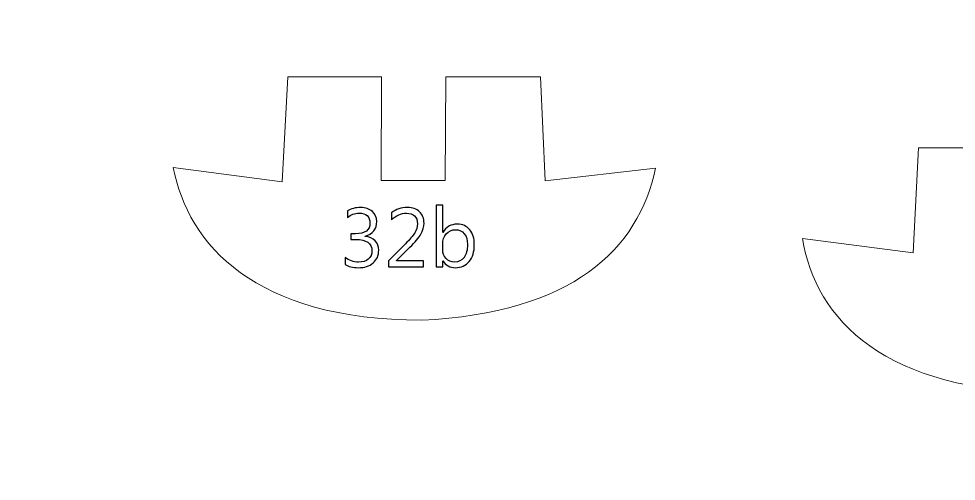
# Model space of a CAD drawing. Header units: centimetres. Extents: x -370 to 378, y -504 to 433.
# Drawn here: x 60.4 to 151.3, y 167.8 to 212.7 of the extents above; entities that cross this region are included whole.
import ezdxf

# ---------------------------------------------------------------- set-up
doc = ezdxf.new("R2010")
doc.units = ezdxf.units.CM
doc.header["$MEASUREMENT"] = 0
doc.layers.add('Camada 1', color=7, linetype='Continuous')
doc.layers.add('Camada 2', color=20, linetype='Continuous')

msp = doc.modelspace()

# ---------------------------------------------------------------- linework, layer by layer
at = {"layer": 'Camada 1', "lineweight": 9}
for points, knots in [([(216.721, 265.254), (216.721, 265.254), (230.116, 265.318), (230.116, 265.318), (230.116, 265.318), (230.116, 265.318), (230.103, 244.768), (230.103, 244.768), (230.103, 244.768), (230.103, 244.768), (236.36, 244.767), (236.36, 244.767), (236.36, 244.767), (236.36, 244.767), (236.371, 265.182), (236.371, 265.182), (236.371, 265.182), (236.371, 265.182), (256.209, 265.182), (256.209, 265.182), (256.209, 265.182), (256.209, 265.182), (256.209, 244.767), (256.209, 244.767), (256.209, 244.767), (256.209, 244.767), (262.443, 244.768), (262.443, 244.768), (262.443, 244.768), (262.443, 244.768), (262.445, 265.213), (262.445, 265.213), (262.445, 265.213), (262.445, 265.213), (282.346, 265.204), (282.346, 265.204), (282.346, 265.204), (282.346, 265.204), (282.296, 244.775), (282.296, 244.775), (282.296, 244.775), (282.296, 244.775), (288.629, 244.768), (288.629, 244.768), (288.629, 244.768), (288.629, 244.768), (288.652, 265.258), (288.652, 265.258), (288.652, 265.258), (288.652, 265.258), (308.479, 265.277), (308.479, 265.277), (308.479, 265.277), (308.479, 265.277), (308.479, 244.77), (308.479, 244.77), (308.479, 244.77), (308.479, 244.77), (314.689, 244.774), (314.689, 244.774), (314.689, 244.774), (314.689, 244.774), (314.79, 265.253), (314.79, 265.253), (314.79, 265.253), (314.79, 265.253), (334.828, 265.214), (334.828, 265.214), (334.828, 265.214), (334.828, 265.214), (334.892, 244.769), (334.892, 244.769), (334.892, 244.769), (334.892, 244.769), (341.063, 244.77), (341.063, 244.77), (341.063, 244.77), (341.063, 244.77), (341.094, 265.214), (341.094, 265.214), (341.094, 265.214), (341.094, 265.214), (366.922, 265.225), (366.922, 265.225), (366.922, 265.225), (366.922, 265.225), (366.966, 256.867), (366.966, 256.867), (366.966, 256.867), (366.966, 256.867), (360.754, 256.873), (360.754, 256.873), (360.754, 256.873), (360.754, 256.873), (360.754, 232.292), (360.754, 232.292), (360.754, 232.292), (360.754, 232.292), (366.964, 232.296), (366.964, 232.296), (366.964, 232.296), (366.964, 232.296), (366.963, 224.01), (366.963, 224.01), (366.963, 224.01), (366.963, 224.01), (210.199, 224.007), (210.199, 224.007), (210.199, 224.007), (210.199, 224.007), (210.193, 236.573), (210.193, 236.573), (210.193, 236.573), (210.193, 236.573), (189.145, 236.573), (189.145, 236.573), (189.145, 236.573), (185.916, 236.501), (184.439, 233.061), (184.413, 226.826), (184.413, 226.826), (184.673, 216.628), (178.684, 212.355), (173.821, 212.903), (173.821, 212.903), (173.821, 212.903), (176.697, 236.149), (176.697, 236.149), (176.697, 236.149), (176.697, 236.149), (170.539, 236.789), (170.539, 236.789), (170.539, 236.789), (170.539, 236.789), (168.49, 221.602), (168.49, 221.602), (168.49, 221.602), (168.49, 221.602), (4.291, 221.42), (4.291, 221.42), (4.291, 221.42), (4.291, 221.42), (4.288, 209.376), (4.288, 209.376), (4.288, 209.376), (4.288, 209.376), (-1.971, 209.374), (-1.971, 209.374), (-1.971, 209.374), (-1.971, 209.374), (-2.239, 168.069), (-2.239, 168.069), (-2.239, 168.069), (-2.239, 168.069), (-66.592, 160.863), (-66.592, 160.863), (-66.592, 160.863), (-66.592, 160.863), (-120.101, 160.892), (-120.101, 160.892), (-120.101, 160.892), (-122.907, 159.848), (-124.083, 157.497), (-123.291, 153.568), (-123.291, 153.568), (-123.291, 153.568), (-121.417, 147.705), (-121.417, 147.705), (-121.417, 147.705), (-119.664, 142.218), (-119.162, 139.073), (-123.559, 137.253), (-123.559, 137.253), (-123.559, 137.253), (-131.456, 134.303), (-131.456, 134.303), (-131.456, 134.303), (-142.328, 129.369), (-143.928, 118.845), (-139.185, 104.494), (-139.185, 104.494), (-136.723, 96.587), (-139.695, 91.079), (-144.309, 92.767), (-144.309, 92.767), (-144.309, 92.767), (-196.019, 110.18), (-196.019, 110.18), (-196.019, 110.18), (-194.826, 114.677), (-193.391, 119.174), (-191.716, 123.67), (-191.716, 123.67), (-191.716, 123.67), (-176.995, 117.362), (-176.995, 117.362), (-176.995, 117.362), (-176.995, 117.362), (-174.937, 123.295), (-174.937, 123.295), (-174.937, 123.295), (-174.937, 123.295), (-189.72, 129.603), (-189.72, 129.603), (-189.72, 129.603), (-187.47, 134.471), (-185.1, 139.218), (-182.609, 143.842), (-182.609, 143.842), (-182.609, 143.842), (-167.889, 135.786), (-167.889, 135.786), (-167.889, 135.786), (-167.889, 135.786), (-164.645, 141.095), (-164.645, 141.095), (-164.645, 141.095), (-164.645, 141.095), (-179.178, 149.214), (-179.178, 149.214), (-179.178, 149.214), (-176.797, 153.396), (-174.316, 157.382), (-171.694, 161.08), (-171.694, 161.08), (-171.694, 161.08), (-158.221, 152.024), (-158.221, 152.024), (-158.221, 152.024), (-158.221, 152.024), (-154.852, 157.145), (-154.852, 157.145), (-154.852, 157.145), (-154.852, 157.145), (-168.138, 166.201), (-168.138, 166.201), (-168.138, 166.201), (-165.271, 169.951), (-162.563, 173.777), (-160.029, 177.692), (-160.029, 177.692), (-160.029, 177.692), (-146.12, 169.011), (-146.12, 169.011), (-146.12, 169.011), (-146.12, 169.011), (-143.438, 174.444), (-143.438, 174.444), (-143.438, 174.444), (-143.438, 174.444), (-157.035, 183.25), (-157.035, 183.25), (-157.035, 183.25), (-151.695, 195.771), (-155.396, 206.053), (-170.299, 212.164), (-170.299, 212.164), (-196.331, 218.03), (-225.837, 215.086), (-252.767, 201.797), (-252.767, 201.797), (-272.125, 191.19), (-291.085, 177.8), (-311.371, 166), (-311.371, 166), (-321.658, 159.339), (-331.851, 153.367), (-342.736, 148.568), (-342.736, 148.568), (-346.86, 147.224), (-349.73, 146.708), (-351.28, 147.57), (-351.28, 147.57), (-360.973, 156.269), (-365.918, 177.156), (-365.135, 212.753), (-365.135, 212.753), (-363.041, 242.961), (-358.027, 262.687), (-349.489, 269.76), (-349.489, 269.76), (-341.694, 272.706), (-312.337, 273.158), (-268.236, 269.823), (-268.236, 269.823), (-238.219, 267.466), (-208.36, 264.64), (-178.599, 261.521), (-178.599, 261.521), (-161.15, 259.512), (-146.663, 274.84), (-133.661, 298.457), (-133.661, 298.457), (-137.932, 299.192), (-140.952, 302.511), (-141.329, 309.219), (-141.329, 309.219), (-141.246, 317.163), (-137.792, 321.124), (-131.21, 321.7), (-131.21, 321.7), (-128.465, 321.723), (-125.72, 321.692), (-122.976, 321.377), (-122.976, 321.377), (-119.251, 320.932), (-117.518, 322.574), (-117.641, 327.134), (-117.641, 327.134), (-117.641, 327.134), (-117.584, 336.153), (-117.584, 336.153), (-117.584, 336.153), (-117.584, 336.153), (-110.776, 336.152), (-110.776, 336.152), (-110.776, 336.152), (-110.776, 336.152), (-110.773, 349.137), (-110.773, 349.137), (-110.773, 349.137), (-110.773, 349.137), (-99.344, 349.13), (-99.344, 349.13), (-99.344, 349.13), (-99.344, 349.13), (-88.153, 362.878), (-88.153, 362.878), (-88.153, 362.878), (-88.153, 362.878), (-34.119, 362.869), (-34.119, 362.869), (-34.119, 362.869), (-34.119, 362.869), (-34.106, 340.512), (-34.106, 340.512), (-34.106, 340.512), (-34.106, 340.512), (-27.597, 340.514), (-27.597, 340.514), (-27.597, 340.514), (-27.597, 340.514), (-27.691, 325.715), (-27.691, 325.715), (-27.691, 325.715), (-27.873, 322.531), (-30.047, 321.13), (-33.358, 320.596), (-33.358, 320.596), (-33.358, 320.596), (-44.151, 320.594), (-44.151, 320.594), (-44.151, 320.594), (-44.151, 320.594), (-44.155, 311.191), (-44.155, 311.191), (-44.155, 311.191), (-44.155, 311.191), (-32.849, 311.191), (-32.849, 311.191), (-32.849, 311.191), (-18.571, 310.629), (-10.255, 308.442), (-6.272, 303.592), (-6.272, 303.592), (-3.714, 300.56), (-2.148, 297.196), (-2.032, 293.351), (-2.032, 293.351), (-2.032, 293.351), (-1.901, 274.856), (-1.901, 274.856), (-1.901, 274.856), (-1.901, 274.856), (4.408, 274.86), (4.408, 274.86), (4.408, 274.86), (4.408, 274.86), (4.426, 260.305), (4.426, 260.305), (4.426, 260.305), (4.426, 260.305), (175.044, 260.301), (175.044, 260.301), (175.044, 260.301), (175.044, 260.301), (175.017, 268.365), (175.017, 268.365), (175.017, 268.365), (179.182, 281.411), (183.274, 295.03), (187.51, 307.504), (187.51, 307.504), (189.372, 313.034), (192.544, 316.081), (197.008, 315.926), (197.008, 315.926), (202.874, 315.367), (206.189, 311.724), (207.985, 306.102), (207.985, 306.102), (211.365, 293.082), (213.787, 278.849), (216.721, 265.254)], [0, 0, 0, 0, 0.009804, 0.009804, 0.009804, 0.009804, 0.019608, 0.019608, 0.019608, 0.019608, 0.029412, 0.029412, 0.029412, 0.029412, 0.039216, 0.039216, 0.039216, 0.039216, 0.04902, 0.04902, 0.04902, 0.04902, 0.058824, 0.058824, 0.058824, 0.058824, 0.068627, 0.068627, 0.068627, 0.068627, 0.078431, 0.078431, 0.078431, 0.078431, 0.088235, 0.088235, 0.088235, 0.088235, 0.098039, 0.098039, 0.098039, 0.098039, 0.107843, 0.107843, 0.107843, 0.107843, 0.117647, 0.117647, 0.117647, 0.117647, 0.127451, 0.127451, 0.127451, 0.127451, 0.137255, 0.137255, 0.137255, 0.137255, 0.147059, 0.147059, 0.147059, 0.147059, 0.156863, 0.156863, 0.156863, 0.156863, 0.166667, 0.166667, 0.166667, 0.166667, 0.176471, 0.176471, 0.176471, 0.176471, 0.186275, 0.186275, 0.186275, 0.186275, 0.196078, 0.196078, 0.196078, 0.196078, 0.205882, 0.205882, 0.205882, 0.205882, 0.215686, 0.215686, 0.215686, 0.215686, 0.22549, 0.22549, 0.22549, 0.22549, 0.235294, 0.235294, 0.235294, 0.235294, 0.245098, 0.245098, 0.245098, 0.245098, 0.254902, 0.254902, 0.254902, 0.254902, 0.264706, 0.264706, 0.264706, 0.264706, 0.27451, 0.27451, 0.27451, 0.27451, 0.284314, 0.284314, 0.284314, 0.284314, 0.294118, 0.294118, 0.294118, 0.294118, 0.303922, 0.303922, 0.303922, 0.303922, 0.313725, 0.313725, 0.313725, 0.313726, 0.323529, 0.323529, 0.323529, 0.323529, 0.333333, 0.333333, 0.333333, 0.333333, 0.343137, 0.343137, 0.343137, 0.343137, 0.352941, 0.352941, 0.352941, 0.352941, 0.362745, 0.362745, 0.362745, 0.362745, 0.372549, 0.372549, 0.372549, 0.372549, 0.382353, 0.382353, 0.382353, 0.382353, 0.392157, 0.392157, 0.392157, 0.392157, 0.401961, 0.401961, 0.401961, 0.401961, 0.411765, 0.411765, 0.411765, 0.411765, 0.421569, 0.421569, 0.421569, 0.421569, 0.431373, 0.431373, 0.431373, 0.431373, 0.441176, 0.441176, 0.441176, 0.441176, 0.45098, 0.45098, 0.45098, 0.45098, 0.460784, 0.460784, 0.460784, 0.460784, 0.470588, 0.470588, 0.470588, 0.470588, 0.480392, 0.480392, 0.480392, 0.480392, 0.490196, 0.490196, 0.490196, 0.490196, 0.5, 0.5, 0.5, 0.5, 0.509804, 0.509804, 0.509804, 0.509804, 0.519608, 0.519608, 0.519608, 0.519608, 0.529412, 0.529412, 0.529412, 0.529412, 0.539216, 0.539216, 0.539216, 0.539216, 0.54902, 0.54902, 0.54902, 0.54902, 0.558824, 0.558824, 0.558824, 0.558824, 0.568627, 0.568627, 0.568627, 0.568627, 0.578431, 0.578431, 0.578431, 0.578431, 0.588235, 0.588235, 0.588235, 0.588235, 0.598039, 0.598039, 0.598039, 0.598039, 0.607843, 0.607843, 0.607843, 0.607843, 0.617647, 0.617647, 0.617647, 0.617647, 0.627451, 0.627451, 0.627451, 0.627451, 0.637255, 0.637255, 0.637255, 0.637255, 0.647059, 0.647059, 0.647059, 0.647059, 0.656863, 0.656863, 0.656863, 0.656863, 0.666667, 0.666667, 0.666667, 0.666667, 0.676471, 0.676471, 0.676471, 0.676471, 0.686275, 0.686275, 0.686275, 0.686275, 0.696078, 0.696078, 0.696078, 0.696078, 0.705882, 0.705882, 0.705882, 0.705882, 0.715686, 0.715686, 0.715686, 0.715686, 0.72549, 0.72549, 0.72549, 0.72549, 0.735294, 0.735294, 0.735294, 0.735294, 0.745098, 0.745098, 0.745098, 0.745098, 0.754902, 0.754902, 0.754902, 0.754902, 0.764706, 0.764706, 0.764706, 0.764706, 0.77451, 0.77451, 0.77451, 0.77451, 0.784314, 0.784314, 0.784314, 0.784314, 0.794118, 0.794118, 0.794118, 0.794118, 0.803922, 0.803922, 0.803922, 0.803922, 0.813725, 0.813725, 0.813725, 0.813726, 0.823529, 0.823529, 0.823529, 0.823529, 0.833333, 0.833333, 0.833333, 0.833333, 0.843137, 0.843137, 0.843137, 0.843137, 0.852941, 0.852941, 0.852941, 0.852941, 0.862745, 0.862745, 0.862745, 0.862745, 0.872549, 0.872549, 0.872549, 0.872549, 0.882353, 0.882353, 0.882353, 0.882353, 0.892157, 0.892157, 0.892157, 0.892157, 0.901961, 0.901961, 0.901961, 0.901961, 0.911765, 0.911765, 0.911765, 0.911765, 0.921569, 0.921569, 0.921569, 0.921569, 0.931373, 0.931373, 0.931373, 0.931373, 0.941176, 0.941176, 0.941176, 0.941176, 0.95098, 0.95098, 0.95098, 0.95098, 0.960784, 0.960784, 0.960784, 0.960784, 0.970588, 0.970588, 0.970588, 0.970588, 0.980392, 0.980392, 0.980392, 0.980392, 1, 1, 1, 1]), ([(86.456, 207.072), (86.456, 207.072), (95.539, 207.07), (95.539, 207.07), (95.539, 207.07), (95.539, 207.07), (95.518, 197.024), (95.518, 197.024), (95.518, 197.024), (95.518, 197.024), (101.729, 197.027), (101.729, 197.027), (101.729, 197.027), (101.729, 197.027), (101.789, 207.067), (101.789, 207.067), (101.789, 207.067), (101.789, 207.067), (110.98, 207.071), (110.98, 207.071), (110.98, 207.071), (110.98, 207.071), (111.443, 196.973), (111.443, 196.973), (111.443, 196.973), (111.443, 196.973), (122.138, 198.222), (122.138, 198.222), (122.138, 198.222), (120.505, 190.324), (114.041, 184.16), (99.453, 183.464), (99.453, 183.464), (83.285, 183.49), (76.773, 190.797), (75.354, 198.271), (75.354, 198.271), (75.354, 198.271), (85.929, 196.885), (85.929, 196.885), (85.929, 196.885), (85.929, 196.885), (86.456, 207.072), (86.456, 207.072)], [0, 0, 0, 0, 0.083333, 0.083333, 0.083333, 0.083333, 0.166667, 0.166667, 0.166667, 0.166667, 0.25, 0.25, 0.25, 0.25, 0.333333, 0.333333, 0.333333, 0.333333, 0.416667, 0.416667, 0.416667, 0.416667, 0.5, 0.5, 0.5, 0.5, 0.583333, 0.583333, 0.583333, 0.583333, 0.666667, 0.666667, 0.666667, 0.666667, 0.75, 0.75, 0.75, 0.75, 0.833333, 0.833333, 0.833333, 0.833333, 1, 1, 1, 1]), ([(147.672, 200.195), (147.672, 200.195), (156.754, 200.193), (156.754, 200.193), (156.754, 200.193), (156.754, 200.193), (156.733, 190.147), (156.733, 190.147), (156.733, 190.147), (156.733, 190.147), (162.945, 190.149), (162.945, 190.149), (162.945, 190.149), (162.945, 190.149), (163.004, 200.19), (163.004, 200.19), (163.004, 200.19), (163.004, 200.19), (172.195, 200.194), (172.195, 200.194), (172.195, 200.194), (172.195, 200.194), (172.811, 190.096), (172.811, 190.096), (172.811, 190.096), (172.811, 190.096), (183.701, 191.497), (183.701, 191.497), (183.701, 191.497), (182.068, 183.208), (175.256, 177.131), (160.668, 176.435), (160.668, 176.435), (144.501, 176.46), (137.619, 183.529), (136.417, 191.394), (136.417, 191.394), (136.417, 191.394), (147.144, 190.008), (147.144, 190.008), (147.144, 190.008), (147.144, 190.008), (147.672, 200.195), (147.672, 200.195)], [0, 0, 0, 0, 0.083333, 0.083333, 0.083333, 0.083333, 0.166667, 0.166667, 0.166667, 0.166667, 0.25, 0.25, 0.25, 0.25, 0.333333, 0.333333, 0.333333, 0.333333, 0.416667, 0.416667, 0.416667, 0.416667, 0.5, 0.5, 0.5, 0.5, 0.583333, 0.583333, 0.583333, 0.583333, 0.666667, 0.666667, 0.666667, 0.666667, 0.75, 0.75, 0.75, 0.75, 0.833333, 0.833333, 0.833333, 0.833333, 1, 1, 1, 1])]:
    msp.add_open_spline(points, degree=3, knots=knots, dxfattribs=at)
at = {"layer": 'Camada 2'}
for points, knots in [([(92.02, 188.866), (92.02, 188.866), (92.02, 189.559), (92.02, 189.559), (92.02, 189.559), (92.406, 189.253), (92.842, 189.099), (93.328, 189.099), (93.328, 189.099), (93.723, 189.099), (94.037, 189.198), (94.273, 189.395), (94.273, 189.395), (94.508, 189.593), (94.625, 189.859), (94.625, 190.192), (94.625, 190.192), (94.625, 190.931), (94.101, 191.301), (93.054, 191.301), (93.054, 191.301), (93.054, 191.301), (92.585, 191.301), (92.585, 191.301), (92.585, 191.301), (92.585, 191.301), (92.585, 191.85), (92.585, 191.85), (92.585, 191.85), (92.585, 191.85), (93.031, 191.85), (93.031, 191.85), (93.031, 191.85), (93.965, 191.85), (94.431, 192.196), (94.431, 192.888), (94.431, 192.888), (94.431, 193.53), (94.075, 193.85), (93.363, 193.85), (93.363, 193.85), (92.965, 193.85), (92.59, 193.715), (92.238, 193.446), (92.238, 193.446), (92.238, 193.446), (92.238, 194.075), (92.238, 194.075), (92.238, 194.075), (92.601, 194.29), (93.029, 194.398), (93.523, 194.398), (93.523, 194.398), (93.998, 194.398), (94.379, 194.272), (94.665, 194.02), (94.665, 194.02), (94.95, 193.768), (95.093, 193.445), (95.093, 193.051), (95.093, 193.051), (95.093, 192.308), (94.715, 191.829), (93.958, 191.617), (93.958, 191.617), (93.958, 191.617), (93.958, 191.601), (93.958, 191.601), (93.958, 191.601), (94.364, 191.562), (94.687, 191.419), (94.926, 191.173), (94.926, 191.173), (95.167, 190.927), (95.286, 190.621), (95.286, 190.254), (95.286, 190.254), (95.286, 189.746), (95.105, 189.337), (94.74, 189.026), (94.74, 189.026), (94.376, 188.715), (93.896, 188.559), (93.301, 188.559), (93.301, 188.559), (92.765, 188.559), (92.337, 188.661), (92.02, 188.866)], [0, 0, 0, 0, 0.043478, 0.043478, 0.043478, 0.043478, 0.086957, 0.086957, 0.086957, 0.086957, 0.130435, 0.130435, 0.130435, 0.130435, 0.173913, 0.173913, 0.173913, 0.173913, 0.217391, 0.217391, 0.217391, 0.217391, 0.26087, 0.26087, 0.26087, 0.26087, 0.304348, 0.304348, 0.304348, 0.304348, 0.347826, 0.347826, 0.347826, 0.347826, 0.391304, 0.391304, 0.391304, 0.391304, 0.434783, 0.434783, 0.434783, 0.434783, 0.478261, 0.478261, 0.478261, 0.478261, 0.521739, 0.521739, 0.521739, 0.521739, 0.565217, 0.565217, 0.565217, 0.565217, 0.608696, 0.608696, 0.608696, 0.608696, 0.652174, 0.652174, 0.652174, 0.652174, 0.695652, 0.695652, 0.695652, 0.695652, 0.73913, 0.73913, 0.73913, 0.73913, 0.782609, 0.782609, 0.782609, 0.782609, 0.826087, 0.826087, 0.826087, 0.826087, 0.869565, 0.869565, 0.869565, 0.869565, 0.913043, 0.913043, 0.913043, 0.913043, 1, 1, 1, 1]), ([(99.633, 188.656), (99.633, 188.656), (96.23, 188.656), (96.23, 188.656), (96.23, 188.656), (96.23, 188.656), (96.23, 189.229), (96.23, 189.229), (96.23, 189.229), (96.23, 189.229), (97.875, 190.879), (97.875, 190.879), (97.875, 190.879), (98.296, 191.3), (98.595, 191.649), (98.774, 191.929), (98.774, 191.929), (98.954, 192.208), (99.044, 192.508), (99.044, 192.825), (99.044, 192.825), (99.044, 193.151), (98.951, 193.403), (98.765, 193.582), (98.765, 193.582), (98.578, 193.761), (98.313, 193.85), (97.969, 193.85), (97.969, 193.85), (97.465, 193.85), (96.982, 193.634), (96.52, 193.204), (96.52, 193.204), (96.52, 193.204), (96.52, 193.882), (96.52, 193.882), (96.52, 193.882), (96.961, 194.226), (97.474, 194.398), (98.059, 194.398), (98.059, 194.398), (98.563, 194.398), (98.96, 194.261), (99.249, 193.988), (99.249, 193.988), (99.538, 193.715), (99.681, 193.348), (99.681, 192.888), (99.681, 192.888), (99.681, 192.527), (99.582, 192.172), (99.382, 191.827), (99.382, 191.827), (99.183, 191.481), (98.824, 191.052), (98.306, 190.54), (98.306, 190.54), (98.306, 190.54), (97.004, 189.253), (97.004, 189.253), (97.004, 189.253), (97.004, 189.253), (97.004, 189.237), (97.004, 189.237), (97.004, 189.237), (97.004, 189.237), (99.633, 189.237), (99.633, 189.237), (99.633, 189.237), (99.633, 189.237), (99.633, 188.656), (99.633, 188.656)], [0, 0, 0, 0, 0.052632, 0.052632, 0.052632, 0.052632, 0.105263, 0.105263, 0.105263, 0.105263, 0.157895, 0.157895, 0.157895, 0.157895, 0.210526, 0.210526, 0.210526, 0.210526, 0.263158, 0.263158, 0.263158, 0.263158, 0.315789, 0.315789, 0.315789, 0.315789, 0.368421, 0.368421, 0.368421, 0.368421, 0.421053, 0.421053, 0.421053, 0.421053, 0.473684, 0.473684, 0.473684, 0.473684, 0.526316, 0.526316, 0.526316, 0.526316, 0.578947, 0.578947, 0.578947, 0.578947, 0.631579, 0.631579, 0.631579, 0.631579, 0.684211, 0.684211, 0.684211, 0.684211, 0.736842, 0.736842, 0.736842, 0.736842, 0.789474, 0.789474, 0.789474, 0.789474, 0.842105, 0.842105, 0.842105, 0.842105, 0.894737, 0.894737, 0.894737, 0.894737, 1, 1, 1, 1]), ([(101.512, 189.234), (101.512, 189.234), (101.496, 189.234), (101.496, 189.234), (101.496, 189.234), (101.496, 189.234), (101.496, 188.656), (101.496, 188.656), (101.496, 188.656), (101.496, 188.656), (100.851, 188.656), (100.851, 188.656), (100.851, 188.656), (100.851, 188.656), (100.851, 194.624), (100.851, 194.624), (100.851, 194.624), (100.851, 194.624), (101.496, 194.624), (101.496, 194.624), (101.496, 194.624), (101.496, 194.624), (101.496, 191.984), (101.496, 191.984), (101.496, 191.984), (101.496, 191.984), (101.512, 191.984), (101.512, 191.984), (101.512, 191.984), (101.829, 192.518), (102.294, 192.785), (102.906, 192.785), (102.906, 192.785), (103.423, 192.785), (103.828, 192.605), (104.121, 192.243), (104.121, 192.243), (104.414, 191.882), (104.56, 191.398), (104.56, 190.79), (104.56, 190.79), (104.56, 190.116), (104.396, 189.574), (104.068, 189.168), (104.068, 189.168), (103.739, 188.762), (103.29, 188.559), (102.72, 188.559), (102.72, 188.559), (102.188, 188.559), (101.785, 188.784), (101.512, 189.234)], [0, 0, 0, 0, 0.071429, 0.071429, 0.071429, 0.071429, 0.142857, 0.142857, 0.142857, 0.142857, 0.214286, 0.214286, 0.214286, 0.214286, 0.285714, 0.285714, 0.285714, 0.285714, 0.357143, 0.357143, 0.357143, 0.357143, 0.428571, 0.428571, 0.428571, 0.428571, 0.5, 0.5, 0.5, 0.5, 0.571429, 0.571429, 0.571429, 0.571429, 0.642857, 0.642857, 0.642857, 0.642857, 0.714286, 0.714286, 0.714286, 0.714286, 0.785714, 0.785714, 0.785714, 0.785714, 0.857143, 0.857143, 0.857143, 0.857143, 1, 1, 1, 1]), ([(101.496, 190.866), (101.496, 190.866), (101.496, 190.301), (101.496, 190.301), (101.496, 190.301), (101.496, 189.966), (101.605, 189.683), (101.821, 189.449), (101.821, 189.449), (102.038, 189.216), (102.313, 189.099), (102.646, 189.099), (102.646, 189.099), (103.038, 189.099), (103.344, 189.25), (103.566, 189.55), (103.566, 189.55), (103.788, 189.851), (103.899, 190.268), (103.899, 190.803), (103.899, 190.803), (103.899, 191.253), (103.796, 191.606), (103.587, 191.862), (103.587, 191.862), (103.38, 192.117), (103.099, 192.245), (102.744, 192.245), (102.744, 192.245), (102.37, 192.245), (102.067, 192.114), (101.839, 191.852), (101.839, 191.852), (101.61, 191.59), (101.496, 191.261), (101.496, 190.866)], [0, 0, 0, 0, 0.1, 0.1, 0.1, 0.1, 0.2, 0.2, 0.2, 0.2, 0.3, 0.3, 0.3, 0.3, 0.4, 0.4, 0.4, 0.4, 0.5, 0.5, 0.5, 0.5, 0.6, 0.6, 0.6, 0.6, 0.7, 0.7, 0.7, 0.7, 0.8, 0.8, 0.8, 0.8, 1, 1, 1, 1])]:
    msp.add_open_spline(points, degree=3, knots=knots, dxfattribs=at)
at = {"layer": 'Camada 2', "lineweight": 9}
for points, knots in [([(92.02, 188.866), (92.02, 188.866), (92.02, 189.559), (92.02, 189.559), (92.02, 189.559), (92.406, 189.253), (92.842, 189.099), (93.328, 189.099), (93.328, 189.099), (93.723, 189.099), (94.037, 189.198), (94.273, 189.395), (94.273, 189.395), (94.508, 189.593), (94.625, 189.859), (94.625, 190.192), (94.625, 190.192), (94.625, 190.931), (94.101, 191.301), (93.054, 191.301), (93.054, 191.301), (93.054, 191.301), (92.585, 191.301), (92.585, 191.301), (92.585, 191.301), (92.585, 191.301), (92.585, 191.85), (92.585, 191.85), (92.585, 191.85), (92.585, 191.85), (93.031, 191.85), (93.031, 191.85), (93.031, 191.85), (93.965, 191.85), (94.431, 192.196), (94.431, 192.888), (94.431, 192.888), (94.431, 193.53), (94.075, 193.85), (93.363, 193.85), (93.363, 193.85), (92.965, 193.85), (92.59, 193.715), (92.238, 193.446), (92.238, 193.446), (92.238, 193.446), (92.238, 194.075), (92.238, 194.075), (92.238, 194.075), (92.601, 194.29), (93.029, 194.398), (93.523, 194.398), (93.523, 194.398), (93.998, 194.398), (94.379, 194.272), (94.665, 194.02), (94.665, 194.02), (94.95, 193.768), (95.093, 193.445), (95.093, 193.051), (95.093, 193.051), (95.093, 192.308), (94.715, 191.829), (93.958, 191.617), (93.958, 191.617), (93.958, 191.617), (93.958, 191.601), (93.958, 191.601), (93.958, 191.601), (94.364, 191.562), (94.687, 191.419), (94.926, 191.173), (94.926, 191.173), (95.167, 190.927), (95.286, 190.621), (95.286, 190.254), (95.286, 190.254), (95.286, 189.746), (95.105, 189.337), (94.74, 189.026), (94.74, 189.026), (94.376, 188.715), (93.896, 188.559), (93.301, 188.559), (93.301, 188.559), (92.765, 188.559), (92.337, 188.661), (92.02, 188.866)], [0, 0, 0, 0, 0.043478, 0.043478, 0.043478, 0.043478, 0.086957, 0.086957, 0.086957, 0.086957, 0.130435, 0.130435, 0.130435, 0.130435, 0.173913, 0.173913, 0.173913, 0.173913, 0.217391, 0.217391, 0.217391, 0.217391, 0.26087, 0.26087, 0.26087, 0.26087, 0.304348, 0.304348, 0.304348, 0.304348, 0.347826, 0.347826, 0.347826, 0.347826, 0.391304, 0.391304, 0.391304, 0.391304, 0.434783, 0.434783, 0.434783, 0.434783, 0.478261, 0.478261, 0.478261, 0.478261, 0.521739, 0.521739, 0.521739, 0.521739, 0.565217, 0.565217, 0.565217, 0.565217, 0.608696, 0.608696, 0.608696, 0.608696, 0.652174, 0.652174, 0.652174, 0.652174, 0.695652, 0.695652, 0.695652, 0.695652, 0.73913, 0.73913, 0.73913, 0.73913, 0.782609, 0.782609, 0.782609, 0.782609, 0.826087, 0.826087, 0.826087, 0.826087, 0.869565, 0.869565, 0.869565, 0.869565, 0.913043, 0.913043, 0.913043, 0.913043, 1, 1, 1, 1]), ([(99.633, 188.656), (99.633, 188.656), (96.23, 188.656), (96.23, 188.656), (96.23, 188.656), (96.23, 188.656), (96.23, 189.229), (96.23, 189.229), (96.23, 189.229), (96.23, 189.229), (97.875, 190.879), (97.875, 190.879), (97.875, 190.879), (98.296, 191.3), (98.595, 191.649), (98.774, 191.929), (98.774, 191.929), (98.954, 192.208), (99.044, 192.508), (99.044, 192.825), (99.044, 192.825), (99.044, 193.151), (98.951, 193.403), (98.765, 193.582), (98.765, 193.582), (98.578, 193.761), (98.313, 193.85), (97.969, 193.85), (97.969, 193.85), (97.465, 193.85), (96.982, 193.634), (96.52, 193.204), (96.52, 193.204), (96.52, 193.204), (96.52, 193.882), (96.52, 193.882), (96.52, 193.882), (96.961, 194.226), (97.474, 194.398), (98.059, 194.398), (98.059, 194.398), (98.563, 194.398), (98.96, 194.261), (99.249, 193.988), (99.249, 193.988), (99.538, 193.715), (99.681, 193.348), (99.681, 192.888), (99.681, 192.888), (99.681, 192.527), (99.582, 192.172), (99.382, 191.827), (99.382, 191.827), (99.183, 191.481), (98.824, 191.052), (98.306, 190.54), (98.306, 190.54), (98.306, 190.54), (97.004, 189.253), (97.004, 189.253), (97.004, 189.253), (97.004, 189.253), (97.004, 189.237), (97.004, 189.237), (97.004, 189.237), (97.004, 189.237), (99.633, 189.237), (99.633, 189.237), (99.633, 189.237), (99.633, 189.237), (99.633, 188.656), (99.633, 188.656)], [0, 0, 0, 0, 0.052632, 0.052632, 0.052632, 0.052632, 0.105263, 0.105263, 0.105263, 0.105263, 0.157895, 0.157895, 0.157895, 0.157895, 0.210526, 0.210526, 0.210526, 0.210526, 0.263158, 0.263158, 0.263158, 0.263158, 0.315789, 0.315789, 0.315789, 0.315789, 0.368421, 0.368421, 0.368421, 0.368421, 0.421053, 0.421053, 0.421053, 0.421053, 0.473684, 0.473684, 0.473684, 0.473684, 0.526316, 0.526316, 0.526316, 0.526316, 0.578947, 0.578947, 0.578947, 0.578947, 0.631579, 0.631579, 0.631579, 0.631579, 0.684211, 0.684211, 0.684211, 0.684211, 0.736842, 0.736842, 0.736842, 0.736842, 0.789474, 0.789474, 0.789474, 0.789474, 0.842105, 0.842105, 0.842105, 0.842105, 0.894737, 0.894737, 0.894737, 0.894737, 1, 1, 1, 1]), ([(101.512, 189.234), (101.512, 189.234), (101.496, 189.234), (101.496, 189.234), (101.496, 189.234), (101.496, 189.234), (101.496, 188.656), (101.496, 188.656), (101.496, 188.656), (101.496, 188.656), (100.851, 188.656), (100.851, 188.656), (100.851, 188.656), (100.851, 188.656), (100.851, 194.624), (100.851, 194.624), (100.851, 194.624), (100.851, 194.624), (101.496, 194.624), (101.496, 194.624), (101.496, 194.624), (101.496, 194.624), (101.496, 191.984), (101.496, 191.984), (101.496, 191.984), (101.496, 191.984), (101.512, 191.984), (101.512, 191.984), (101.512, 191.984), (101.829, 192.518), (102.294, 192.785), (102.906, 192.785), (102.906, 192.785), (103.423, 192.785), (103.828, 192.605), (104.121, 192.243), (104.121, 192.243), (104.414, 191.882), (104.56, 191.398), (104.56, 190.79), (104.56, 190.79), (104.56, 190.116), (104.396, 189.574), (104.068, 189.168), (104.068, 189.168), (103.739, 188.762), (103.29, 188.559), (102.72, 188.559), (102.72, 188.559), (102.188, 188.559), (101.785, 188.784), (101.512, 189.234)], [0, 0, 0, 0, 0.071429, 0.071429, 0.071429, 0.071429, 0.142857, 0.142857, 0.142857, 0.142857, 0.214286, 0.214286, 0.214286, 0.214286, 0.285714, 0.285714, 0.285714, 0.285714, 0.357143, 0.357143, 0.357143, 0.357143, 0.428571, 0.428571, 0.428571, 0.428571, 0.5, 0.5, 0.5, 0.5, 0.571429, 0.571429, 0.571429, 0.571429, 0.642857, 0.642857, 0.642857, 0.642857, 0.714286, 0.714286, 0.714286, 0.714286, 0.785714, 0.785714, 0.785714, 0.785714, 0.857143, 0.857143, 0.857143, 0.857143, 1, 1, 1, 1]), ([(101.496, 190.866), (101.496, 190.866), (101.496, 190.301), (101.496, 190.301), (101.496, 190.301), (101.496, 189.966), (101.605, 189.683), (101.821, 189.449), (101.821, 189.449), (102.038, 189.216), (102.313, 189.099), (102.646, 189.099), (102.646, 189.099), (103.038, 189.099), (103.344, 189.25), (103.566, 189.55), (103.566, 189.55), (103.788, 189.851), (103.899, 190.268), (103.899, 190.803), (103.899, 190.803), (103.899, 191.253), (103.796, 191.606), (103.587, 191.862), (103.587, 191.862), (103.38, 192.117), (103.099, 192.245), (102.744, 192.245), (102.744, 192.245), (102.37, 192.245), (102.067, 192.114), (101.839, 191.852), (101.839, 191.852), (101.61, 191.59), (101.496, 191.261), (101.496, 190.866)], [0, 0, 0, 0, 0.1, 0.1, 0.1, 0.1, 0.2, 0.2, 0.2, 0.2, 0.3, 0.3, 0.3, 0.3, 0.4, 0.4, 0.4, 0.4, 0.5, 0.5, 0.5, 0.5, 0.6, 0.6, 0.6, 0.6, 0.7, 0.7, 0.7, 0.7, 0.8, 0.8, 0.8, 0.8, 1, 1, 1, 1])]:
    msp.add_open_spline(points, degree=3, knots=knots, dxfattribs=at)

doc.saveas('drawing.dxf')
